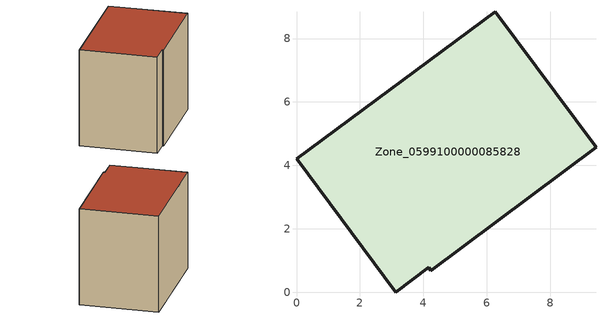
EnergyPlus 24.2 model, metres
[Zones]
Zone_0599100000085828
 floor ground (C_G): 4.17,0.78 3.13,0 0,4.2 6.27,8.84 9.45,4.57 4.24,0.68 z0
 wall outside (C_F): 6.27,8.84 0,4.2 3.13,0 4.17,0.78 4.24,0.68 9.45,4.57 6.27,8.84 z0:6.76
 roof outside (C_R): 4.24,0.68 9.45,4.57 6.27,8.84 0,4.2 3.13,0 4.17,0.78 z6.76
[BUILDING]
Pand.0599100000085828: North Axis=0; Terrain=City; Loads Convergence Tolerance Value=0.04; Temperature Convergence Tolerance Value=0.4; Solar Distribution=FullExterior; Maximum Number of Warmup Days=25; Minimum Number of Warmup Days=1
[Site:Location]
Rotterdam.The.Hague.AP_ZH_NLD Design_Conditions: Latitude=51.96; Longitude=4.45; Time Zone=1; Elevation=-4.5
[SITE:GROUNDTEMPERATURE:BUILDINGSURFACE]
18, 18, 18, 18, 18, 18, 18, 18, 18, 18, 18, 18
[MATERIAL] Thermal Absorptance=0.9; Solar Absorptance=0.7; Visible Absorptance=0.7
Name | Roughness | Thickness | Conductivity | Density | Specific Heat
G.TC.1946 | MediumSmooth | 0.15 | 1 | 540 | 1210
F.TC.1946 | Rough | 0.3 | 0.857143 | 1920 | 840
R.TC.1946 | MediumRough | 0.2 | 0.909091 | 1500 | 1000
[CONSTRUCTION]
C_G: G.TC.1946
C_F: F.TC.1946
C_R: R.TC.1946
[ZONE]
Zone_0599100000085828: Type=1; Multiplier=1; Ceiling Height=Autocalculate; Volume=Autocalculate; Floor Area=autocalculate; Part of Total Floor Area=Yes
[ZONEINFILTRATION:DESIGNFLOWRATE]
Infil_Zone_0599100000085828: Zone or ZoneList or Space or SpaceList=Zone_0599100000085828; Schedule=AlwaysOn; Design Flow Rate Calculation Method=Flow/Area; Flow Rate per Floor Area=0.003; Constant Term Coefficient=1; Temperature Term Coefficient=0; Velocity Term Coefficient=0; Velocity Squared Term Coefficient=0
[HVACTEMPLATE:ZONE:IDEALLOADSAIRSYSTEM]
Zone_0599100000085828: Maximum Heating Supply Air Temperature=50; Minimum Cooling Supply Air Temperature=13; Maximum Heating Supply Air Humidity Ratio=0.0156; Minimum Cooling Supply Air Humidity Ratio=0.0077; Heating Limit=NoLimit; Cooling Limit=NoLimit; Dehumidification Control Type=ConstantSensibleHeatRatio; Cooling Sensible Heat Ratio=0.7; Dehumidification Setpoint=60; Humidification Control Type=None; Humidification Setpoint=30; Outdoor Air Method=None; Outdoor Air Flow Rate per Person=0.00944; Outdoor Air Flow Rate per Zone Floor Area=0; Outdoor Air Flow Rate per Zone=0; Demand Controlled Ventilation Type=None; Outdoor Air Economizer Type=NoEconomizer; Heat Recovery Type=None; Sensible Heat Recovery Effectiveness=0.7; Latent Heat Recovery Effectiveness=0.65
[ZONECONTROL:THERMOSTAT]
ThermostatControl_Zone_0599100000085828: Zone or ZoneList=Zone_0599100000085828; Control Type Schedule=DualSetpointControlType; Control 1=Thermostat_Zone_0599100000085828; Temperature Difference Between Cutout And Setpoint=0
[THERMOSTATSETPOINT:DUALSETPOINT]
Thermostat_Zone_0599100000085828: Heating Setpoint Temperature Schedule=HeatingSetpoint_Zone_0599100000085828; Cooling Setpoint Temperature Schedule=CoolingSetpoint_Zone_0599100000085828
[SCHEDULE:COMPACT]
HeatingSetpoint_Zone_0599100000085828: Through: 12/31, For: AllDays, Until: 24:00, 21
CoolingSetpoint_Zone_0599100000085828: Through: 12/31, For: AllDays, Until: 24:00, 24
DualSetpointControlType: Through: 12/31, For: AllDays, Until: 24:00, 4
AlwaysOn: Through: 12/31, For: AllDays, Until: 24:00, 1
